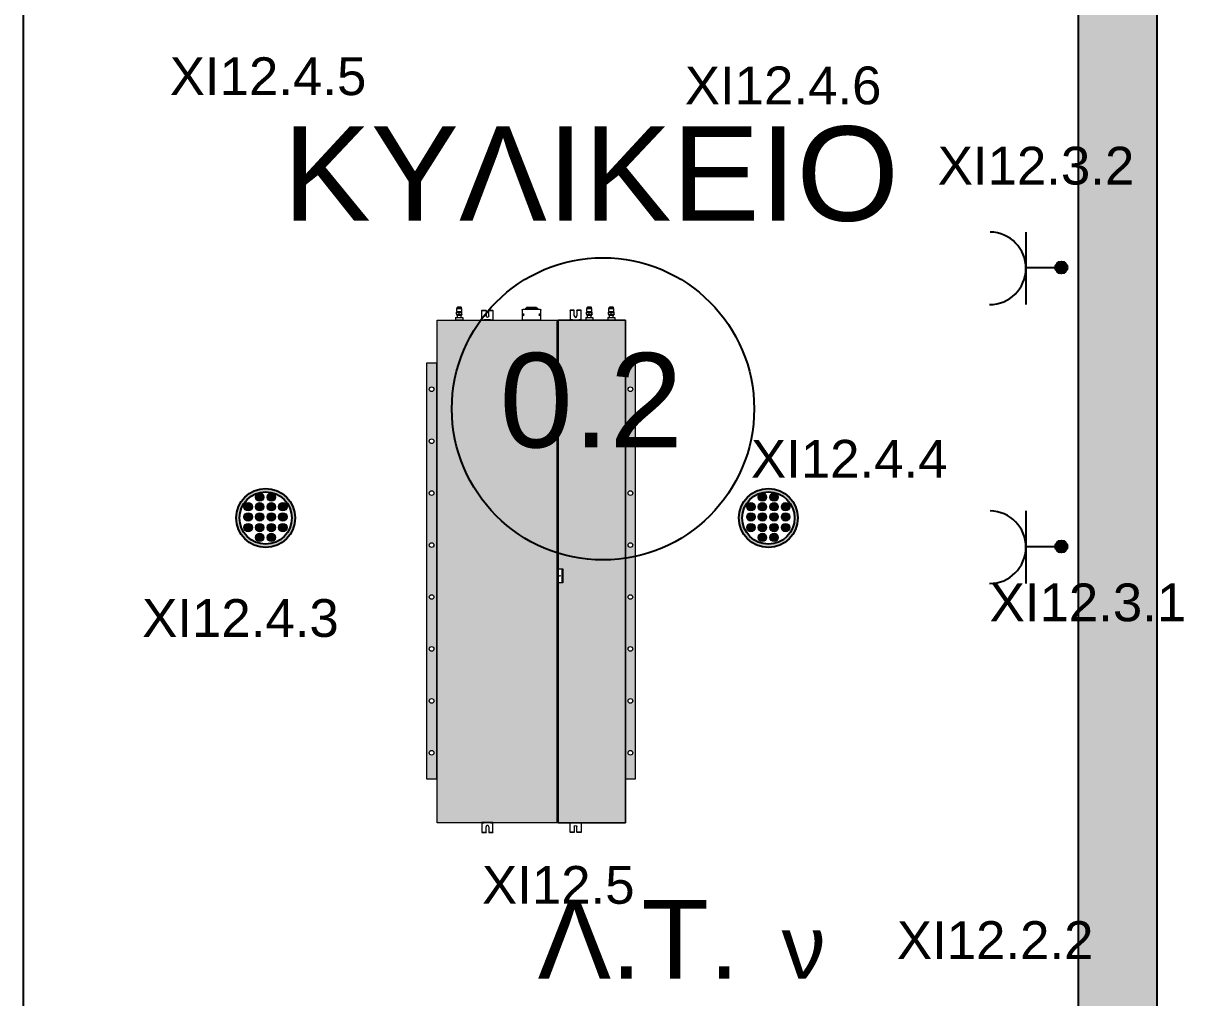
# Model space of a CAD drawing. Header units: metres. Extents: x 0 to 132, y -109 to 310.
# Drawn here: x 29.618 to 33.316, y 17.123 to 20.219 of the extents above; entities that cross this region are included whole.
import ezdxf

# ---------------------------------------------------------------- set-up
doc = ezdxf.new("R2010")
doc.units = ezdxf.units.M
doc.header["$LTSCALE"] = 0.036
doc.layers.get('0').update_dxf_attribs({"color": 252})
doc.layers.get('Defpoints').update_dxf_attribs({"color": 252})
for name, color, linetype in [('arxitektonika', 254, 'Continuous'), ('DIMBLK', 252, 'Continuous'), ('electext', 20, 'Continuous'), ('HLEK-SYMBOL', 3, 'Continuous'), ('HLEK_FL001_SYMBOLS', 230, 'Continuous'), ('mihanologika text', 20, 'Continuous')]:
    doc.layers.add(name, color=color, linetype=linetype)
doc.layers.add('axel', color=170, linetype='Continuous', lineweight=0)
doc.styles.add('COMU-N', font='arial.ttf')
doc.styles.get("Standard").update_dxf_attribs({"font": 'arial.ttf'})
doc.dimstyles.new('CADWDOT', dxfattribs={"dimscale": 0.1, "dimtxt": 1.8, "dimasz": 0.08, "dimexe": 2, "dimexo": 0, "dimgap": 0.09, "dimtad": 0, "dimrnd": 0.001, "dimzin": 0, "dimdsep": 46, "dimtxsty": 'Standard', "dimblk1": 'ARTDIM', "dimblk2": 'ARTDIM', "dimsah": 1, "dimcen": 0.09, "dimdle": 0.05, "dimse1": 1, "dimse2": 1, "dimadec": 0, "dimazin": 0, "dimtfac": 1, "dimtmove": 0, "dimatfit": 3, "dimldrblk": 'ARTDIM', "dimfxl": 2, "dimtvp": 0.9999, "dimtolj": 1, "dimtzin": 0, "dimarcsym": 0})

# ---------------------------------------------------------------- blocks, each defined once
blk = doc.blocks.new('ARTDIM')
at = {"layer": 'DIMBLK'}
for p, q in [((0, -24.9975), (0, 24.9975)), ((-24.9975, 0), (24.9975, 0))]:
    blk.add_line(p, q, dxfattribs=at)
blk.add_circle((0, 0), 8.25, dxfattribs=at)
blk = doc.blocks.new('*D218')
at = {"layer": 'arxitektonika', "color": 0, "lineweight": -2}
for p, q in [((29.4262, 15.2176), (29.6102, 15.2176)), ((29.6182, 15.2176), (30.1927, 15.2176))]:
    blk.add_line(p, q, dxfattribs=at)
at = {"layer": 'Defpoints', "color": 0, "transparency": 16777216}
for p in [(29.4182, 17.983), (29.6182, 17.983), (29.6182, 15.2176)]:
    blk.add_point(p, dxfattribs=at)
at = {"layer": 'arxitektonika', "color": 0, "lineweight": -2, "xscale": 0.008, "yscale": 0.008, "zscale": 0.008, "rotation": 180}
blk.add_blockref('ARTDIM', (29.4182, 15.2176), dxfattribs=at)
at = {"layer": 'arxitektonika', "color": 0, "lineweight": -2, "xscale": 0.008, "yscale": 0.008, "zscale": 0.008}
blk.add_blockref('ARTDIM', (29.6182, 15.2176), dxfattribs=at)
at = {"layer": 'arxitektonika', "color": 0, "insert": (29.9095, 15.3976), "char_height": 0.18, "attachment_point": 5}
blk.add_mtext('\\A1;0.20', dxfattribs=at)
blk = doc.blocks.new('*D233')
at = {"layer": 'arxitektonika', "color": 0, "lineweight": -2}
blk.add_line((34.0421, 16.191), (34.0421, 21.375), dxfattribs=at)
at = {"layer": 'Defpoints', "color": 0, "transparency": 16777216}
for p in [(32.3881, 21.383), (34.0421, 21.383), (33.5029, 16.183)]:
    blk.add_point(p, dxfattribs=at)
at = {"layer": 'arxitektonika', "color": 0, "lineweight": -2, "xscale": 0.008, "yscale": 0.008, "zscale": 0.008}
for p, rotation in [((34.0421, 21.383), 90), ((34.0421, 16.183), 270)]:
    blk.add_blockref('ARTDIM', p, dxfattribs=dict(at, rotation=rotation))
at = {"layer": 'arxitektonika', "color": 0, "insert": (33.8621, 18.7224), "char_height": 0.18, "attachment_point": 5, "rotation": 90}
blk.add_mtext('\\A1;5.20', dxfattribs=at)
blk = doc.blocks.new('gJ6_a14')
at = {"linetype": 'Continuous'}
for p, q in [((-0.1176, 0.1119), (0.113, 0.1119)), ((0, 0.1119), (0, 0))]:
    blk.add_line(p, q, dxfattribs=at)
blk.add_arc((-0.0023, 0.2279), 0.1153, 180, 358.9566, dxfattribs=at)
blk = doc.blocks.new('*X789')
at = {"color": 0}
for p, q in [((15.598, 2.587), (15.737, 2.727)), ((15.598, 2.622), (15.702, 2.727)), ((15.601, 2.607), (15.609, 2.616)), ((15.604, 2.646), (15.605, 2.647)), ((15.605, 2.559), (15.765, 2.719)), ((15.609, 2.652), (15.618, 2.66)), ((15.614, 2.621), (15.623, 2.63)), ((15.617, 2.536), (15.789, 2.707)), ((15.623, 2.665), (15.631, 2.674)), ((15.627, 2.634), (15.636, 2.643)), ((15.631, 2.603), (15.64, 2.612)), ((15.633, 2.516), (15.808, 2.691)), ((15.636, 2.678), (15.645, 2.687)), ((15.64, 2.647), (15.649, 2.656)), ((15.645, 2.616), (15.654, 2.625)), ((15.649, 2.691), (15.658, 2.7)), ((15.653, 2.501), (15.824, 2.672)), ((15.654, 2.66), (15.662, 2.669)), ((15.658, 2.63), (15.667, 2.638)), ((15.662, 2.705), (15.671, 2.714)), ((15.662, 2.599), (15.671, 2.607)), ((15.667, 2.674), (15.676, 2.683)), ((15.671, 2.643), (15.68, 2.652)), ((15.676, 2.718), (15.678, 2.721)), ((15.676, 2.489), (15.836, 2.648)), ((15.676, 2.612), (15.685, 2.621)), ((15.68, 2.687), (15.689, 2.696)), ((15.685, 2.656), (15.693, 2.665)), ((15.689, 2.625), (15.698, 2.634)), ((15.693, 2.7), (15.702, 2.709)), ((15.698, 2.669), (15.707, 2.678)), ((15.702, 2.638), (15.711, 2.647)), ((15.705, 2.482), (15.843, 2.62)), ((15.707, 2.714), (15.715, 2.722)), ((15.707, 2.607), (15.715, 2.616)), ((15.711, 2.683), (15.72, 2.691)), ((15.715, 2.652), (15.724, 2.66)), ((15.72, 2.727), (15.721, 2.728)), ((15.72, 2.621), (15.729, 2.63)), ((15.724, 2.696), (15.733, 2.705)), ((15.729, 2.665), (15.738, 2.674)), ((15.733, 2.634), (15.742, 2.643)), ((15.738, 2.709), (15.746, 2.718)), ((15.738, 2.603), (15.746, 2.612)), ((15.742, 2.678), (15.751, 2.687)), ((15.746, 2.647), (15.755, 2.656)), ((15.751, 2.722), (15.752, 2.724)), ((15.751, 2.616), (15.76, 2.625)), ((15.755, 2.691), (15.764, 2.7)), ((15.76, 2.66), (15.768, 2.669)), ((15.764, 2.63), (15.773, 2.638)), ((15.768, 2.705), (15.777, 2.714)), ((15.768, 2.599), (15.777, 2.607)), ((15.773, 2.674), (15.782, 2.683)), ((15.777, 2.643), (15.786, 2.652)), ((15.782, 2.612), (15.791, 2.621)), ((15.786, 2.687), (15.795, 2.696)), ((15.791, 2.656), (15.799, 2.665)), ((15.795, 2.625), (15.804, 2.634)), ((15.804, 2.669), (15.813, 2.678)), ((15.808, 2.638), (15.817, 2.647)), ((15.813, 2.607), (15.822, 2.616)), ((15.822, 2.652), (15.83, 2.66)), ((15.826, 2.621), (15.835, 2.63)), ((15.839, 2.634), (15.84, 2.635)), ((15.605, 2.577), (15.614, 2.585)), ((15.611, 2.547), (15.618, 2.554)), ((15.618, 2.59), (15.627, 2.599)), ((15.623, 2.559), (15.631, 2.568)), ((15.627, 2.528), (15.636, 2.537)), ((15.636, 2.572), (15.645, 2.581)), ((15.64, 2.541), (15.649, 2.55)), ((15.645, 2.51), (15.654, 2.519)), ((15.649, 2.585), (15.658, 2.594)), ((15.654, 2.554), (15.662, 2.563)), ((15.658, 2.523), (15.667, 2.532)), ((15.664, 2.494), (15.671, 2.501)), ((15.667, 2.568), (15.676, 2.577)), ((15.671, 2.537), (15.68, 2.546)), ((15.676, 2.506), (15.685, 2.515)), ((15.68, 2.581), (15.689, 2.59)), ((15.685, 2.55), (15.693, 2.559)), ((15.689, 2.519), (15.698, 2.528)), ((15.693, 2.594), (15.702, 2.603)), ((15.693, 2.488), (15.702, 2.497)), ((15.698, 2.563), (15.707, 2.572)), ((15.702, 2.532), (15.711, 2.541)), ((15.707, 2.501), (15.715, 2.51)), ((15.711, 2.577), (15.72, 2.585)), ((15.715, 2.546), (15.724, 2.554)), ((15.72, 2.515), (15.729, 2.523)), ((15.724, 2.59), (15.733, 2.599)), ((15.724, 2.484), (15.733, 2.493)), ((15.729, 2.559), (15.738, 2.568)), ((15.733, 2.528), (15.742, 2.537)), ((15.738, 2.497), (15.746, 2.506)), ((15.741, 2.482), (15.842, 2.584)), ((15.742, 2.572), (15.751, 2.581)), ((15.746, 2.541), (15.755, 2.55)), ((15.751, 2.51), (15.76, 2.519)), ((15.755, 2.585), (15.764, 2.594)), ((15.76, 2.554), (15.768, 2.563)), ((15.764, 2.523), (15.773, 2.532)), ((15.768, 2.493), (15.777, 2.501)), ((15.773, 2.568), (15.782, 2.577)), ((15.777, 2.537), (15.786, 2.546)), ((15.782, 2.506), (15.791, 2.515)), ((15.786, 2.581), (15.795, 2.59)), ((15.791, 2.55), (15.799, 2.559)), ((15.795, 2.519), (15.804, 2.528)), ((15.799, 2.594), (15.808, 2.603)), ((15.804, 2.563), (15.813, 2.572)), ((15.808, 2.532), (15.817, 2.541)), ((15.817, 2.577), (15.826, 2.585)), ((15.822, 2.546), (15.83, 2.554)), ((15.83, 2.59), (15.839, 2.599)), ((15.835, 2.559), (15.835, 2.56)), ((15.844, 2.603), (15.844, 2.603))]:
    blk.add_line(p, q, dxfattribs=at)
blk = doc.blocks.new('GJ6_A78')
at = {"layer": 'HLEK-SYMBOL', "color": 0, "linetype": 'Continuous'}
blk.add_circle((0, 0), 0.0989, dxfattribs=at)
at = {"layer": 'HLEK-SYMBOL', "color": 0, "xscale": 0.8, "yscale": 0.8, "zscale": 0.8}
blk.add_blockref('*X789', (-12.576, -2.084), dxfattribs=at)
blk = doc.blocks.new('priza')
at = {"layer": 'HLEK_FL001_SYMBOLS', "rotation": 180}
blk.add_blockref('gJ6_a14', (87.4, -100.4952), dxfattribs=at)
at = {"layer": 'HLEK_FL001_SYMBOLS', "xscale": 0.1951472641207488, "yscale": 0.1951472641207488, "zscale": 0.1951472641207488}
blk.add_blockref('GJ6_A78', (87.4, -100.4953), dxfattribs=at)
blk = doc.blocks.new('led downlight 26W xoneyto 18cm')
at = {"layer": 'HLEK_FL001_SYMBOLS'}
h = blk.add_hatch(color=256, dxfattribs=at)
h.paths.add_polyline_path([(45.0105, 62.6523, 1), (45.1976, 62.6523, 1)])
h.paths.add_polyline_path([(45.1872, 62.6523, 1), (45.0209, 62.6523, 1)], flags=16)
at = {"layer": 'HLEK_FL001_SYMBOLS', "linetype": 'Continuous', "lineweight": 0}
h = blk.add_hatch(color=11, dxfattribs=at)
h.dxf.hatch_style = 1
h.paths.add_polyline_path([(45.0985, 62.7188, 1), (45.0716, 62.7188, 1)])
h = blk.add_hatch(color=11, dxfattribs=at)
h.dxf.hatch_style = 1
h.paths.add_polyline_path([(45.1355, 62.7188, 1), (45.1087, 62.7188, 1)])
h = blk.add_hatch(color=11, dxfattribs=at)
h.dxf.hatch_style = 1
h.paths.add_polyline_path([(45.062, 62.688, 1), (45.0351, 62.688, 1)])
h = blk.add_hatch(color=11, dxfattribs=at)
h.dxf.hatch_style = 1
h.paths.add_polyline_path([(45.0985, 62.688, 1), (45.0716, 62.688, 1)])
h = blk.add_hatch(color=11, dxfattribs=at)
h.dxf.hatch_style = 1
h.paths.add_polyline_path([(45.1355, 62.688, 1), (45.1087, 62.688, 1)])
h = blk.add_hatch(color=11, dxfattribs=at)
h.dxf.hatch_style = 1
h.paths.add_polyline_path([(45.172, 62.688, 1), (45.1452, 62.688, 1)])
h = blk.add_hatch(color=11, dxfattribs=at)
h.dxf.hatch_style = 1
h.paths.add_polyline_path([(45.062, 62.6556, 1), (45.0351, 62.6556, 1)])
h = blk.add_hatch(color=11, dxfattribs=at)
h.dxf.hatch_style = 1
h.paths.add_polyline_path([(45.0985, 62.6556, 1), (45.0716, 62.6556, 1)])
h = blk.add_hatch(color=11, dxfattribs=at)
h.dxf.hatch_style = 1
h.paths.add_polyline_path([(45.1355, 62.6556, 1), (45.1087, 62.6556, 1)])
h = blk.add_hatch(color=11, dxfattribs=at)
h.dxf.hatch_style = 1
h.paths.add_polyline_path([(45.172, 62.6556, 1), (45.1452, 62.6556, 1)])
h = blk.add_hatch(color=11, dxfattribs=at)
h.dxf.hatch_style = 1
h.paths.add_polyline_path([(45.062, 62.6219, 1), (45.0351, 62.6219, 1)])
h = blk.add_hatch(color=11, dxfattribs=at)
h.dxf.hatch_style = 1
h.paths.add_polyline_path([(45.0985, 62.6219, 1), (45.0716, 62.6219, 1)])
h = blk.add_hatch(color=11, dxfattribs=at)
h.dxf.hatch_style = 1
h.paths.add_polyline_path([(45.1355, 62.6219, 1), (45.1087, 62.6219, 1)])
h = blk.add_hatch(color=11, dxfattribs=at)
h.dxf.hatch_style = 1
h.paths.add_polyline_path([(45.172, 62.6219, 1), (45.1452, 62.6219, 1)])
h = blk.add_hatch(color=11, dxfattribs=at)
h.dxf.hatch_style = 1
h.paths.add_polyline_path([(45.0985, 62.5906, 1), (45.0716, 62.5906, 1)])
h = blk.add_hatch(color=11, dxfattribs=at)
h.dxf.hatch_style = 1
h.paths.add_polyline_path([(45.1355, 62.5906, 1), (45.1087, 62.5906, 1)])
at = {"layer": 'HLEK_FL001_SYMBOLS'}
for radius in [0.0936, 0.0831]:
    blk.add_circle((45.1041, 62.6523), radius, dxfattribs=at)
at = {"layer": 'HLEK_FL001_SYMBOLS', "linetype": 'Continuous', "lineweight": 0}
for centre in [(45.0851, 62.7188), (45.1221, 62.7188), (45.0486, 62.688), (45.0851, 62.688), (45.1221, 62.688), (45.1586, 62.688), (45.0486, 62.6556), (45.0851, 62.6556), (45.1221, 62.6556), (45.1586, 62.6556), (45.0486, 62.6219), (45.0851, 62.6219), (45.1221, 62.6219), (45.1586, 62.6219), (45.0851, 62.5906), (45.1221, 62.5906)]:
    blk.add_circle(centre, 0.0134, dxfattribs=at)
blk = doc.blocks.new('A$C5A126718')
at = {"layer": 'axel'}
for p, q in [((-0.0317, 0.0343), (-0.0317, 0.0321)), ((-0.0301, 0.0343), (-0.0317, 0.0343)), ((-0.0317, 0.0321), (-0.0317, 0.0236)), ((-0.0317, 0.0321), (-0.0301, 0.0321)), ((-0.0317, 0.0236), (-0.0301, 0.0236)), ((-0.0317, 0.0236), (-0.0317, 0.0214)), ((-0.0301, 0.0214), (-0.0317, 0.0214)), ((-0.0301, 0.0129), (-0.0317, 0.0129)), ((-0.0317, 0.0129), (-0.0317, 0.0107)), ((-0.0317, 0.0107), (-0.0301, 0.0107)), ((-0.0317, 0.0107), (-0.0317, 0.0021)), ((-0.0317, 0.0021), (-0.0301, 0.0021)), ((-0.0317, 0.0021), (-0.0317, 0)), ((-0.0301, 0), (-0.0317, 0)), ((-0.0012, 0.0343), (-0.0301, 0.0343)), ((-0.0301, 0.0343), (-0.0301, 0.0321)), ((-0.0301, 0.0321), (-0.0301, 0.0236)), ((-0.0301, 0.0236), (-0.0301, 0.0214)), ((-0.0301, 0.0214), (-0.0131, 0.0214)), ((-0.0301, 0.0129), (-0.0301, 0.0107)), ((-0.0131, 0.0129), (-0.0301, 0.0129)), ((-0.0301, 0.0107), (-0.0301, 0.0021)), ((-0.0301, 0.0021), (-0.0301, 0)), ((-0.0301, 0), (-0.0012, 0)), ((-0.0012, 0.0343), (0, 0.0343)), ((-0.0012, 0.0343), (-0.0012, 0.033)), ((-0.0012, 0.033), (-0.0012, 0.03)), ((-0.0012, 0.03), (-0.0012, 0.0271)), ((-0.0012, 0.0271), (0, 0.0271)), ((-0.0012, 0.027), (-0.0012, 0.0271)), ((-0.0012, 0.0073), (-0.0012, 0.027)), ((-0.0012, 0.0071), (-0.0012, 0.0073)), ((-0.0012, 0.0071), (0, 0.0071)), ((-0.0012, 0.0071), (-0.0012, 0.0043)), ((-0.0012, 0.0043), (-0.0012, 0.0013)), ((-0.0012, 0.0013), (-0.0012, 0)), ((-0.0012, 0), (0, 0)), ((0.0004, 0.0271), (0.0004, 0.0343)), ((0.0004, 0.0271), (0.0004, 0.0343)), ((0.0004, 0.0211), (0.0004, 0.0271)), ((0.0004, 0.0211), (0.0004, 0.0271)), ((0.0004, 0.0207), (0.0004, 0.0211)), ((0.0004, 0.0207), (0.0004, 0.0211)), ((0.0004, 0.0186), (0.0004, 0.0207)), ((0.0004, 0.0186), (0.0004, 0.0207)), ((0.0004, 0.0157), (0.0004, 0.0186)), ((0.0004, 0.0157), (0.0004, 0.0186)), ((0.0004, 0.0136), (0.0004, 0.0157)), ((0.0004, 0.0136), (0.0004, 0.0157)), ((0.0004, 0.0132), (0.0004, 0.0136)), ((0.0004, 0.0132), (0.0004, 0.0136)), ((0.0004, 0.0071), (0.0004, 0.0132)), ((0.0004, 0.0071), (0.0004, 0.0132)), ((0.0004, 0), (0.0004, 0.0071)), ((0.0004, 0), (0.0004, 0.0071))]:
    blk.add_line(p, q, dxfattribs=at)
blk.add_arc((-0.0131, 0.0171), 0.00429, 270, 90, dxfattribs=at)
blk = doc.blocks.new('A$C3A54651E')
at = {"layer": 'axel'}
for p, q in [((0.0091, 0.0228), (0, 0.0228)), ((0, 0.0228), (0, 0)), ((0.0091, 0), (0, 0)), ((0.0091, 0), (0.0091, 0.0228)), ((0.0091, 0.0171), (0.0162, 0.0171)), ((0.0091, 0.0057), (0.0162, 0.0057)), ((0.0162, 0.019), (0.0166, 0.0193)), ((0.0162, 0.0038), (0.0162, 0.019)), ((0.0162, 0.0038), (0.0166, 0.0035)), ((0.0166, 0.0035), (0.0166, 0.0193)), ((0.0166, 0.0193), (0.0184, 0.0193)), ((0.0166, 0.0035), (0.0184, 0.0035)), ((0.0184, 0.02), (0.0184, 0.0199)), ((0.0184, 0.02), (0.0184, 0.02)), ((0.0184, 0.0199), (0.0184, 0.0193)), ((0.0184, 0.0193), (0.0184, 0.0153)), ((0.0184, 0.0153), (0.0184, 0.0067)), ((0.0184, 0.0067), (0.0184, 0.0035)), ((0.0184, 0.0035), (0.0184, 0.0028)), ((0.0184, 0.0028), (0.0184, 0.0028)), ((0.0191, 0.0202), (0.0254, 0.0202)), ((0.0191, 0.0197), (0.0254, 0.0197)), ((0.0191, 0.0109), (0.0254, 0.0109)), ((0.0191, 0.0026), (0.0254, 0.0026)), ((0.0262, 0.0199), (0.0262, 0.02)), ((0.0262, 0.02), (0.0262, 0.02)), ((0.0262, 0.0182), (0.0262, 0.0199)), ((0.0262, 0.0153), (0.0262, 0.0182)), ((0.0262, 0.0182), (0.0284, 0.0182)), ((0.0262, 0.0067), (0.0262, 0.0153)), ((0.0262, 0.0046), (0.0262, 0.0067)), ((0.0262, 0.0028), (0.0262, 0.0046)), ((0.0262, 0.0046), (0.0284, 0.0046)), ((0.0262, 0.0028), (0.0262, 0.0028)), ((0.0284, 0.0193), (0.037, 0.0193)), ((0.0284, 0.0182), (0.0284, 0.0193)), ((0.0284, 0.0046), (0.0284, 0.0182)), ((0.0284, 0.0035), (0.0284, 0.0046)), ((0.0284, 0.0035), (0.037, 0.0035)), ((0.037, 0.0035), (0.037, 0.0193)), ((0.0373, 0.019), (0.037, 0.0193)), ((0.0373, 0.0037), (0.037, 0.0035)), ((0.0373, 0.0182), (0.0373, 0.019)), ((0.0373, 0.0046), (0.0373, 0.0182)), ((0.0373, 0.0182), (0.0403, 0.0182)), ((0.0373, 0.0037), (0.0373, 0.0046)), ((0.0373, 0.0046), (0.0403, 0.0046)), ((0.0403, 0.0046), (0.0403, 0.0182)), ((0.0423, 0.0162), (0.0403, 0.0182)), ((0.0423, 0.0066), (0.0403, 0.0046)), ((0.0423, 0.0066), (0.0423, 0.0162))]:
    blk.add_line(p, q, dxfattribs=at)
for points in [[(0.0191, 0.0202, 0.004311), (0.019, 0.0202, 0.005535), (0.0188, 0.0202, 0.007292), (0.0187, 0.0201, 0.009929), (0.0186, 0.0201), (0.0186, 0.0201, 0.019665), (0.0185, 0.02, 0.032685), (0.0184, 0.02, 0.060642), (0.0184, 0.02), (0.0184, 0.02)], [(0.0184, 0.0199, 0.159929), (0.0184, 0.0199, 0.090191), (0.0184, 0.0199, 0.0462), (0.0184, 0.0199, 0.02623), (0.0185, 0.0198), (0.0186, 0.0198, 0.013719), (0.0187, 0.0198, 0.009481), (0.0188, 0.0198, 0.006867), (0.0189, 0.0197, 0.005151), (0.0191, 0.0197)], [(0.0191, 0.0197, 0.015295), (0.0188, 0.0186, 0.017604), (0.0186, 0.0175), (0.0185, 0.0169, 0.02245), (0.0184, 0.0158), (0.0184, 0.0153)], [(0.0184, 0.0153, 0.023182), (0.0184, 0.0142, 0.022013), (0.0186, 0.0131), (0.0187, 0.0125, 0.017076), (0.0189, 0.0114), (0.0191, 0.0109)], [(0.0191, 0.0109, 0.016103), (0.0188, 0.0098, 0.018613), (0.0186, 0.0088), (0.0185, 0.0083, 0.023826), (0.0184, 0.0072), (0.0184, 0.0067)], [(0.0184, 0.0067, 0.024647), (0.0184, 0.0057, 0.023359), (0.0186, 0.0046), (0.0187, 0.0041, 0.018023), (0.0189, 0.0031), (0.0191, 0.0026)], [(0.0191, 0.0026, -0.004311), (0.019, 0.0026, -0.005535), (0.0188, 0.0026, -0.007292), (0.0187, 0.0027, -0.009929), (0.0186, 0.0027), (0.0186, 0.0027, -0.019665), (0.0185, 0.0027, -0.032685), (0.0184, 0.0028, -0.060642), (0.0184, 0.0028), (0.0184, 0.0028)], [(0.0262, 0.02, 0.102242), (0.0262, 0.02, 0.051435), (0.0261, 0.02, 0.028507), (0.0261, 0.0201, 0.01755), (0.026, 0.0201), (0.0259, 0.0201, 0.009159), (0.0258, 0.0201, 0.006785), (0.0257, 0.0202, 0.005184), (0.0255, 0.0202), (0.0254, 0.0202)], [(0.0254, 0.0197, 0.004812), (0.0256, 0.0197, 0.00636), (0.0258, 0.0198, 0.008685), (0.0259, 0.0198, 0.012384), (0.026, 0.0198), (0.0261, 0.0198, 0.023143), (0.0261, 0.0199, 0.039656), (0.0262, 0.0199, 0.07579), (0.0262, 0.0199, 0.144125), (0.0262, 0.0199)], [(0.0262, 0.0153, 0.023214), (0.0262, 0.0164, 0.02204), (0.026, 0.0175), (0.0259, 0.018, 0.017046), (0.0256, 0.0191), (0.0254, 0.0197)], [(0.0254, 0.0109, 0.01528), (0.0258, 0.012, 0.017585), (0.026, 0.013), (0.0261, 0.0136, 0.022468), (0.0262, 0.0147), (0.0262, 0.0153)], [(0.0262, 0.0067, 0.024685), (0.0262, 0.0078, 0.023392), (0.026, 0.0088), (0.0259, 0.0093, 0.017988), (0.0256, 0.0103), (0.0254, 0.0109)], [(0.0254, 0.0026, 0.016073), (0.0258, 0.0036, 0.018575), (0.026, 0.0046), (0.0261, 0.0052, 0.023861), (0.0262, 0.0062), (0.0262, 0.0067)], [(0.0262, 0.0028, -0.102242), (0.0262, 0.0028, -0.051435), (0.0261, 0.0028, -0.028507), (0.0261, 0.0027, -0.01755), (0.026, 0.0027), (0.0259, 0.0027, -0.009159), (0.0258, 0.0026, -0.006785), (0.0257, 0.0026, -0.005184), (0.0255, 0.0026), (0.0254, 0.0026)]]:
    blk.add_lwpolyline(points, format="xyb", dxfattribs=at)
blk = doc.blocks.new('A$C531E15D6')
at = {"layer": 'axel'}
for p, q in [((-0.0003, 0.0241), (-0.0003, -0.0359)), ((-0.0003, 0.0241), (0.0009, 0.0241)), ((-0.0003, 0.0134), (0, 0.0134)), ((-0.0003, 0.0113), (0, 0.0113)), ((-0.0003, 0.0066), (-0.0003, 0.0031)), ((-0.0003, 0.0066), (-0.0003, 0.0031)), ((0, 0.0059), (-0.0003, 0.0059)), ((-0.0003, 0.0031), (-0.0003, -0.0276)), ((0.0021, 0.0241), (0, 0.022)), ((0, 0.0059), (0, 0.022)), ((0, -0.0059), (0, 0.0059)), ((0, -0.0059), (0, 0.0059)), ((0.0012, 0.0241), (0.0009, 0.0241)), ((0.0012, 0.0241), (0.0009, 0.0241)), ((0.0012, 0.0241), (0.0021, 0.0241)), ((0.0021, 0.0241), (0.0321, 0.0241)), ((0.0021, 0.0241), (0.0321, 0.0241)), ((0.0321, 0.0241), (0.0343, 0.022)), ((0.0343, 0.022), (0.0343, 0.0134)), ((0.0343, 0.022), (0.0343, 0.0134)), ((0.0343, 0.0134), (0.0343, -0.0251)), ((0.0343, 0.0134), (0.0343, -0.0251)), ((0.038, 0.0127), (0.0343, 0.0128)), ((0.0347, 0.0056), (0.0343, 0.0056)), ((0.0347, 0.0056), (0.0347, -0.0059)), ((0.0357, 0.0099), (0.0357, 0.0045)), ((0.04, 0.0099), (0.0357, 0.0099)), ((0.0357, 0.0045), (0.0357, 0.0038)), ((0.0357, 0.0045), (0.0357, 0.0038)), ((0.0357, 0.0038), (0.0357, -0.0059)), ((0.0357, 0.0038), (0.0357, -0.0059)), ((0.038, 0.0127), (0.038, 0.0099)), ((0.04, 0.0099), (0.04, -0.0059)), ((0, -0.0176), (-0.0003, -0.0176)), ((-0.0003, -0.023), (0, -0.023)), ((-0.0003, -0.0251), (0, -0.0251)), ((-0.0003, -0.0276), (-0.0003, -0.0312)), ((-0.0003, -0.0276), (-0.0003, -0.0312)), ((-0.0003, -0.0359), (0.0021, -0.0359)), ((0, -0.0176), (0, -0.0059)), ((0, -0.0176), (0, -0.0059)), ((0, -0.0337), (0, -0.0176)), ((0.0021, -0.0359), (0, -0.0337)), ((0.0321, -0.0359), (0.0021, -0.0359)), ((0.0321, -0.0359), (0.0021, -0.0359)), ((0.0343, -0.0337), (0.0321, -0.0359)), ((0.0347, -0.0173), (0.0343, -0.0173)), ((0.038, -0.0244), (0.0343, -0.0245)), ((0.0343, -0.0251), (0.0343, -0.0337)), ((0.0343, -0.0251), (0.0343, -0.0337)), ((0.0347, -0.0059), (0.0347, -0.0173)), ((0.0357, -0.0059), (0.0357, -0.0155)), ((0.0357, -0.0059), (0.0357, -0.0155)), ((0.0357, -0.0155), (0.0357, -0.0162)), ((0.0357, -0.0155), (0.0357, -0.0162)), ((0.0357, -0.0162), (0.0357, -0.0216)), ((0.04, -0.0216), (0.0357, -0.0216)), ((0.038, -0.0244), (0.038, -0.0216)), ((0.04, -0.0059), (0.04, -0.0216))]:
    blk.add_line(p, q, dxfattribs=at)
for centre, radius in [((0.0171, 0.0199), 0.00214), ((0.0171, 0.0199), 0.00111), ((0.0171, -0.0316), 0.00214), ((0.0171, -0.0316), 0.00111)]:
    blk.add_circle(centre, radius, dxfattribs=at)
for centre, radius, start, end in [((0.0321, 0.022), 0.00214, 0, 90), ((0.0346, 0.0045), 0.00107, 0, 89.5416), ((0.0321, -0.0337), 0.00214, 270, 0), ((0.0346, -0.0162), 0.00107, 270.4584, 0)]:
    blk.add_arc(centre, radius, start, end, dxfattribs=at)
blk = doc.blocks.new('FCU 10 KANALATO')
at = {"layer": 'axel'}
h = blk.add_hatch(color=211, dxfattribs=at)
h.paths.add_polyline_path([(47988.1338, 13560.164), (47988.1338, 13560.197), (47986.8138, 13560.197), (47986.8138, 13560.164)])
h.paths.add_polyline_path([(47987.5563, 13560.1878, -1), (47987.5563, 13560.1731, -1)], flags=16)
h.paths.add_polyline_path([(47987.3913, 13560.1731, -1), (47987.3913, 13560.1878, -1)], flags=16)
h.paths.add_polyline_path([(47987.7213, 13560.1878, -1), (47987.7213, 13560.1731, -1)], flags=16)
h.paths.add_polyline_path([(47987.2263, 13560.1731, -1), (47987.2263, 13560.1878, -1)], flags=16)
h.paths.add_polyline_path([(47987.8863, 13560.1878, -1), (47987.8863, 13560.1731, -1)], flags=16)
h.paths.add_polyline_path([(47987.0613, 13560.1731, -1), (47987.0613, 13560.1878, -1)], flags=16)
h.paths.add_polyline_path([(47988.0513, 13560.1878, -1), (47988.0513, 13560.1731, -1)], flags=16)
h.paths.add_polyline_path([(47986.8963, 13560.1731, -1), (47986.8963, 13560.1878, -1)], flags=16)
for color, points in [(150, [(47986.6743, 13560.1633), (47986.6743, 13560.0206), (47986.6751, 13560.0206), (47986.6751, 13560.0135), (47986.6751, 13560.0074), (47986.6751, 13560.007), (47986.6751, 13560.002), (47986.6751, 13559.9935), (47986.6751, 13559.9863), (47986.6743, 13559.9863), (47986.6743, 13559.782), (47987.7792, 13559.782), (47988.2671, 13559.782), (47988.2671, 13559.782), (47988.2704, 13559.782), (47988.2704, 13560.1633)]), (151, [(47988.2705, 13559.5646), (47988.2705, 13559.5982), (47988.2705, 13559.5982), (47988.2705, 13559.621), (47988.2705, 13559.621), (47988.2705, 13559.6682), (47988.2705, 13559.6682), (47988.2705, 13559.691), (47988.2705, 13559.691), (47988.2705, 13559.7061), (47988.2705, 13559.7061), (47988.2705, 13559.7132), (47988.2705, 13559.7193), (47988.2705, 13559.7196), (47988.2705, 13559.7246), (47988.2705, 13559.7332), (47988.2705, 13559.7403), (47988.2705, 13559.7403), (47988.2705, 13559.7785), (47987.4805, 13559.7785), (47987.4805, 13559.7638), (47987.4362, 13559.7638), (47987.4362, 13559.7785), (47986.6743, 13559.7785), (47986.6743, 13559.7403), (47986.6751, 13559.7403), (47986.6751, 13559.7332), (47986.6751, 13559.7271), (47986.6751, 13559.7218), (47986.6751, 13559.7193), (47986.6751, 13559.7132), (47986.6751, 13559.7061), (47986.6743, 13559.7061), (47986.6743, 13559.5646)])]:
    blk.add_hatch(color=color, dxfattribs=at).paths.add_polyline_path(points)
h = blk.add_hatch(color=211, dxfattribs=at)
h.paths.add_polyline_path([(47988.1338, 13559.5327), (47988.1338, 13559.5657), (47986.8138, 13559.5657), (47986.8138, 13559.5327)])
h.paths.add_polyline_path([(47987.5563, 13559.5565, -1), (47987.5563, 13559.5418, -1)], flags=16)
h.paths.add_polyline_path([(47987.3913, 13559.5418, -1), (47987.3913, 13559.5565, -1)], flags=16)
h.paths.add_polyline_path([(47987.7213, 13559.5565, -1), (47987.7213, 13559.5418, -1)], flags=16)
h.paths.add_polyline_path([(47987.2263, 13559.5418, -1), (47987.2263, 13559.5565, -1)], flags=16)
h.paths.add_polyline_path([(47987.8863, 13559.5565, -1), (47987.8863, 13559.5418, -1)], flags=16)
h.paths.add_polyline_path([(47987.0613, 13559.5418, -1), (47987.0613, 13559.5565, -1)], flags=16)
h.paths.add_polyline_path([(47988.0513, 13559.5565, -1), (47988.0513, 13559.5418, -1)], flags=16)
h.paths.add_polyline_path([(47986.8963, 13559.5418, -1), (47986.8963, 13559.5565, -1)], flags=16)
for p, q in [((47986.6743, 13559.782), (47987.7792, 13559.782)), ((47986.6743, 13559.7804), (47987.7792, 13559.7804)), ((47986.6743, 13559.78), (47987.7816, 13559.78)), ((47987.7349, 13559.7785), (47986.6743, 13559.7785)), ((47987.4362, 13559.7785), (47987.4362, 13559.78)), ((47987.4362, 13559.7638), (47987.4362, 13559.7785)), ((47987.4362, 13559.766), (47987.4805, 13559.766)), ((47987.4805, 13559.7638), (47987.4362, 13559.7638)), ((47987.4805, 13559.7785), (47987.4805, 13559.78)), ((47987.4805, 13559.7785), (47987.4805, 13559.7638)), ((47988.2705, 13559.7785), (47987.7329, 13559.7785)), ((47987.7792, 13559.782), (47988.2671, 13559.782)), ((47987.7792, 13559.7804), (47988.2705, 13559.7804)), ((47987.7792, 13559.78), (47988.2705, 13559.78))]:
    blk.add_line(p, q, dxfattribs=at)
at = {"layer": 'axel', "linetype": 'Continuous'}
for points in [[(47986.8138, 13560.164), (47988.1338, 13560.164), (47988.1338, 13560.197), (47986.8138, 13560.197)], [(47986.8138, 13559.5327), (47988.1338, 13559.5327), (47988.1338, 13559.5657), (47986.8138, 13559.5657)]]:
    blk.add_lwpolyline(points, close=True, dxfattribs=at)
at = {"layer": 'axel'}
for points in [[(47986.6743, 13560.1633), (47988.2704, 13560.1633), (47988.2704, 13559.782), (47986.6743, 13559.782)], [(47986.6743, 13560.1633), (47988.2705, 13560.1633), (47988.2705, 13559.5646), (47986.6743, 13559.5646)], [(47986.6743, 13559.5646), (47988.2705, 13559.5646), (47988.2705, 13559.7785), (47986.6743, 13559.7785)]]:
    blk.add_lwpolyline(points, close=True, dxfattribs=at)
at = {"layer": 'axel', "linetype": 'Continuous'}
for centre in [(47986.8963, 13560.1805), (47987.0613, 13560.1805), (47987.2263, 13560.1805), (47987.3913, 13560.1805), (47987.5563, 13560.1805), (47987.7213, 13560.1805), (47987.8863, 13560.1805), (47988.0513, 13560.1805), (47986.8963, 13559.5492), (47987.0613, 13559.5492), (47987.2263, 13559.5492), (47987.3913, 13559.5492), (47987.5563, 13559.5492), (47987.7213, 13559.5492), (47987.8863, 13559.5492), (47988.0513, 13559.5492)]:
    blk.add_circle(centre, 0.00739, dxfattribs=at)
at = {"layer": 'axel'}
blk.add_circle((47987.4583, 13559.7731), 0.00111, dxfattribs=at)
at = {"xscale": -1, "rotation": 180}
for name, p in [('A$C3A54651E', (47988.2705, 13560.1043)), ('A$C531E15D6', (47988.2708, 13559.8575)), ('A$C5A126718', (47986.6746, 13559.7403)), ('A$C3A54651E', (47988.2705, 13559.691)), ('A$C3A54651E', (47988.2705, 13559.621))]:
    blk.add_blockref(name, p, dxfattribs=at)
blk.add_blockref('A$C5A126718', (47986.6746, 13559.9863))
at = {"xscale": -1}
blk.add_blockref('A$C5A126718', (47988.271, 13559.9863), dxfattribs=at)
at = {"rotation": 180}
blk.add_blockref('A$C5A126718', (47988.271, 13559.7403), dxfattribs=at)

msp = doc.modelspace()

# ---------------------------------------------------------------- hatches: boundary and pattern name
at = {"layer": 'arxitektonika'}
msp.add_hatch(color=256, dxfattribs=at).paths.add_polyline_path([(32.9682, 14.583), (33.2182, 14.583), (33.2182, 21.383), (32.9682, 21.383)])

# ---------------------------------------------------------------- linework, layer by layer
for p, q in [((32.9682, 21.383), (32.9682, 14.583)), ((33.2182, 21.383), (33.2182, 14.583)), ((29.6182, 21.183), (29.6182, 14.783))]:
    msp.add_line(p, q, dxfattribs=at)
msp.add_circle((31.4593, 18.9944), 0.48, dxfattribs=at)

# ---------------------------------------------------------------- block references
at = {"layer": 'axel', "rotation": 89.99999999999997}
msp.add_blockref('FCU 10 KANALATO', (13591.0955, -47968.9947), dxfattribs=at)
at = {"layer": 'HLEK_FL001_SYMBOLS', "rotation": 270}
for p in [(133.4102, 106.8432), (133.4102, 105.9571)]:
    msp.add_blockref('priza', p, dxfattribs=at)
at = {"layer": 'HLEK_FL001_SYMBOLS', "linetype": 'Continuous', "lineweight": 0}
for p in [(-14.7162, -44.0047), (-13.1195, -44.0047)]:
    msp.add_blockref('led downlight 26W xoneyto 18cm', p, dxfattribs=at)

# ---------------------------------------------------------------- texts
at = {"layer": 'arxitektonika', "style": 'COMU-N'}
for s, height, p in [('ΚΥΛΙΚΕΙΟ', 0.3, (30.4426, 19.5918)), ('0.2', 0.3, (31.1304, 18.872)), ('Λ.Τ.', 0.25, (31.2517, 17.184)), ('ν', 0.2, (32.0266, 17.184))]:
    msp.add_text(s, height=height, dxfattribs=at).set_placement(p)
at = {"layer": 'electext', "char_height": 0.12, "attachment_point": 1}
for s, width, insert in [('XI12.4.5', 0.525774, (30.0833, 20.1112)), ('XI12.4.6', 0.525776, (31.7191, 20.082)), ('XI12.4.4', 0.46973, (31.9291, 18.8957)), ('XI12.4.3', 0.554986, (29.9957, 18.3898)), ('XI12.5', 0.346158, (31.0749, 17.5419))]:
    msp.add_mtext_dynamic_manual_height_columns(s, width=width, gutter_width=0.6, heights=[0], dxfattribs=dict(at, insert=insert))
at = {"layer": 'mihanologika text', "char_height": 0.12, "attachment_point": 1}
for s, width, insert in [('XI12.3.2', 0.617529, (32.5222, 19.8271)), ('XI12.3.1', 0.330597, (32.6871, 18.4395)), ('XI12.2.2', 0.392974, (32.3925, 17.3666))]:
    msp.add_mtext_dynamic_manual_height_columns(s, width=width, gutter_width=0.6, heights=[0], dxfattribs=dict(at, insert=insert))

# ---------------------------------------------------------------- dimensions: what is measured, and where the dimension line sits
at = {"layer": 'arxitektonika'}
dim = msp.add_linear_dim(base=(34.0421, 21.383), p1=(33.5029, 16.183), p2=(32.3881, 21.383), angle=90, dimstyle='CADWDOT', dxfattribs=at)
dim.commit()
dim.dimension.update_dxf_attribs({"geometry": '*D233', "text_midpoint": (34.0421, 18.7224), "dimtype": 160})
dim = msp.add_linear_dim(base=(29.6182, 15.2176), p1=(29.4182, 17.983), p2=(29.6182, 17.983), dimstyle='CADWDOT', dxfattribs=at)
dim.commit()
dim.dimension.update_dxf_attribs({"geometry": '*D218', "text_midpoint": (29.9095, 15.3976)})

doc.saveas('drawing.dxf')
